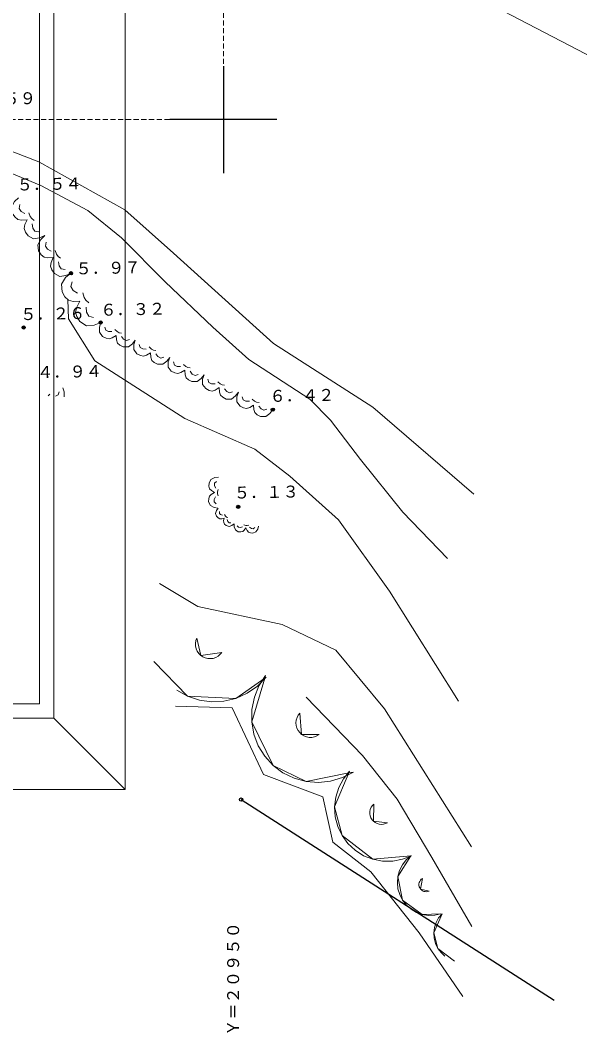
# Model space of a CAD drawing. Units: millimetres on the paper. Extents: x -947 to 759, y -3980 to 320.
# Drawn here: x 414.4 to 545.2, y -2952.6 to -2716.1 of the extents above; entities that cross this region are included whole.
import ezdxf
from ezdxf.enums import TextEntityAlignment as Align

# ---------------------------------------------------------------- set-up
doc = ezdxf.new("R2010")
doc.units = ezdxf.units.MM
doc.linetypes.add('DASHED1', pattern=[1.8, 1.2, -0.6])
for name, color, linetype, lineweight in [('0-0', 7, 'Continuous', 9), ('0-1', 7, 'Continuous', 9), ('0-6', 7, 'Continuous', 9), ('0-9', 7, 'Continuous', 9), ('9-5', 7, 'DASHED1', 9), ('F-A', 2, 'Continuous', 15)]:
    doc.layers.add(name, color=color, linetype=linetype, lineweight=lineweight)
for name, color, linetype in [('0-2', 4, 'Continuous'), ('0-5', 5, 'Continuous'), ('6-3', 5, 'Continuous'), ('6-5', 5, 'Continuous')]:
    doc.layers.add(name, color=color, linetype=linetype)
doc.styles.add('ＭＳ ゴシック', font='')
doc.styles.get('ＭＳ ゴシック').set_extended_font_data('MS Gothic')

msp = doc.modelspace()

# ---------------------------------------------------------------- linework, layer by layer
at = {"layer": '0-0'}
for points in [[(438.924, -2301.803), (-401.076, -2301.803), (-384.409, -2318.47), (422.257, -2318.47), (422.257, -2879.136), (438.924, -2895.803)], [(-384.409, -2879.136), (422.257, -2879.136), (438.924, -2895.803), (-401.076, -2895.803), (-401.076, -2301.803), (-384.409, -2318.47)]]:
    msp.add_lwpolyline(points, close=True, dxfattribs=at)
at = {"layer": '0-1', "color": 5}
msp.add_line((422.257, -2318.47), (422.257, -2879.136), dxfattribs=at)
at = {"layer": '0-1'}
msp.add_line((421.324, -2803.441), (420.946, -2803.823), dxfattribs=at)
at = {"layer": '0-1', "color": 5}
for points in [[(-401.076, -2301.803), (438.924, -2301.803), (438.924, -2895.803)], [(438.924, -2895.803), (-401.076, -2895.803), (-401.076, -2301.803)], [(422.257, -2879.136), (-384.409, -2879.136), (-384.409, -2318.47)]]:
    msp.add_lwpolyline(points, dxfattribs=at)
at = {"layer": '0-1'}
for points in [[(420.131, -2766.338), (418.95, -2766.899), (417.523, -2767.108), (416.256, -2766.419), (415.641, -2765.537), (415.326, -2764.708), (415.486, -2763.81), (415.999, -2762.666), (414.748, -2762.752), (413.85, -2762.592), (413.182, -2762.009), (412.567, -2761.127), (412.359, -2759.7), (413.048, -2758.433), (413.983, -2757.519)], [(415.491, -2761.186), (414.647, -2760.726), (414.155, -2760.021), (414.315, -2759.123)], [(417.672, -2762.81), (417.127, -2762.404), (416.758, -2761.875), (416.443, -2761.047)], [(418.741, -2765.472), (417.843, -2765.312), (417.352, -2764.606), (417.212, -2763.655)], [(426.279, -2775.157), (425.098, -2775.718), (423.671, -2775.926), (422.404, -2775.237), (421.789, -2774.355), (421.473, -2773.527), (421.634, -2772.629), (422.147, -2771.485), (420.896, -2771.571), (419.998, -2771.41), (419.33, -2770.828), (418.715, -2769.946), (418.506, -2768.519), (419.196, -2767.252), (420.131, -2766.338)], [(421.639, -2770.004), (420.794, -2769.545), (420.302, -2768.839), (420.463, -2767.941)], [(423.82, -2771.629), (423.275, -2771.223), (422.906, -2770.694), (422.59, -2769.865)], [(424.889, -2774.291), (423.991, -2774.13), (423.499, -2773.425), (423.36, -2772.474)], [(433.223, -2786.667), (431.696, -2787.273), (429.891, -2787.416), (428.36, -2786.447), (427.663, -2785.291), (427.336, -2784.227), (427.611, -2783.115), (428.349, -2781.724), (426.774, -2781.728), (425.662, -2781.453), (424.874, -2780.668), (424.176, -2779.512), (424.033, -2777.706), (425.002, -2776.176), (426.249, -2775.108)], [(427.835, -2779.827), (426.815, -2779.181), (426.257, -2778.256), (426.532, -2777.144)], [(430.433, -2782.043), (429.784, -2781.489), (429.365, -2780.796), (429.039, -2779.731)], [(431.553, -2785.467), (430.441, -2785.192), (429.883, -2784.267), (429.787, -2783.064)], [(441.31, -2790.763), (440.662, -2791.646), (439.692, -2792.365), (438.484, -2792.359), (437.682, -2791.952), (437.121, -2791.466), (436.883, -2790.741), (436.808, -2789.694), (435.919, -2790.252), (435.194, -2790.49), (434.47, -2790.325), (433.667, -2789.919), (432.948, -2788.949), (432.954, -2787.742), (433.281, -2786.697)], [(435.846, -2788.803), (435.041, -2788.799), (434.399, -2788.474), (434.161, -2787.748)], [(438.099, -2789.137), (437.536, -2789.053), (437.054, -2788.809), (436.493, -2788.323)], [(439.942, -2790.676), (439.216, -2790.913), (438.574, -2790.588), (438.094, -2789.942)], [(449.339, -2794.83), (448.691, -2795.712), (447.721, -2796.431), (446.513, -2796.425), (445.711, -2796.018), (445.15, -2795.533), (444.912, -2794.807), (444.837, -2793.76), (443.948, -2794.319), (443.223, -2794.557), (442.499, -2794.392), (441.696, -2793.985), (440.977, -2793.016), (440.983, -2791.808), (441.31, -2790.763)], [(443.875, -2792.869), (443.07, -2792.865), (442.428, -2792.54), (442.19, -2791.814)], [(446.128, -2793.203), (445.565, -2793.12), (445.083, -2792.876), (444.522, -2792.39)], [(447.971, -2794.742), (447.246, -2794.98), (446.603, -2794.655), (446.123, -2794.008)], [(457.368, -2798.896), (456.72, -2799.778), (455.75, -2800.498), (454.542, -2800.491), (453.74, -2800.085), (453.179, -2799.599), (452.941, -2798.873), (452.866, -2797.826), (451.978, -2798.385), (451.252, -2798.623), (450.528, -2798.458), (449.725, -2798.052), (449.006, -2797.082), (449.012, -2795.874), (449.339, -2794.83)], [(451.904, -2796.936), (451.099, -2796.932), (450.457, -2796.606), (450.219, -2795.881)], [(454.157, -2797.269), (453.594, -2797.186), (453.112, -2796.942), (452.551, -2796.456)], [(456, -2798.808), (455.274, -2799.046), (454.632, -2798.721), (454.152, -2798.075)], [(465.397, -2802.962), (464.749, -2803.845), (463.779, -2804.564), (462.572, -2804.558), (461.769, -2804.151), (461.208, -2803.665), (460.97, -2802.939), (460.895, -2801.893), (460.006, -2802.451), (459.281, -2802.69), (458.557, -2802.524), (457.754, -2802.118), (457.035, -2801.148), (457.041, -2799.941), (457.368, -2798.896)], [(459.933, -2801.002), (459.128, -2800.998), (458.486, -2800.673), (458.248, -2799.947)], [(462.186, -2801.336), (461.623, -2801.252), (461.141, -2801.008), (460.58, -2800.523)], [(423.526, -2802.898), (423.301, -2803.583), (422.695, -2803.89)], [(424.358, -2801.905), (424.666, -2802.892), (424.672, -2804.032)], [(464.029, -2802.875), (463.304, -2803.112), (462.661, -2802.787), (462.182, -2802.141)], [(473.426, -2807.029), (472.778, -2807.911), (471.808, -2808.63), (470.601, -2808.624), (469.798, -2808.218), (469.236, -2807.732), (468.999, -2807.006), (468.924, -2805.959), (468.035, -2806.518), (467.31, -2806.756), (466.586, -2806.591), (465.783, -2806.184), (465.064, -2805.214), (465.07, -2804.007), (465.397, -2802.962)], [(467.962, -2805.069), (467.157, -2805.064), (466.515, -2804.739), (466.277, -2804.013)], [(470.215, -2805.402), (469.652, -2805.319), (469.17, -2805.075), (468.609, -2804.589)], [(472.058, -2806.941), (471.333, -2807.179), (470.69, -2806.854), (470.21, -2806.207)], [(460.595, -2830.049), (459.728, -2829.886), (458.867, -2829.433), (458.45, -2828.554), (458.466, -2827.829), (458.623, -2827.252), (459.067, -2826.827), (459.801, -2826.407), (459.085, -2825.957), (458.659, -2825.513), (458.527, -2824.93), (458.542, -2824.205), (458.995, -2823.344), (459.874, -2822.928), (460.747, -2822.801)], [(460.112, -2825.398), (459.834, -2824.812), (459.846, -2824.232), (460.29, -2823.807)], [(460.655, -2827.15), (460.52, -2826.712), (460.529, -2826.277), (460.686, -2825.7)], [(460.181, -2829.025), (459.755, -2828.581), (459.767, -2828.001), (460.069, -2827.428)], [(464.416, -2833.731), (463.903, -2834.112), (463.239, -2834.347), (462.566, -2834.137), (462.188, -2833.773), (461.959, -2833.406), (461.951, -2832.96), (462.088, -2832.364), (461.497, -2832.523), (461.052, -2832.531), (460.676, -2832.315), (460.298, -2831.951), (460.063, -2831.287), (460.274, -2830.615), (460.635, -2830.089)], [(461.705, -2831.702), (461.256, -2831.562), (460.954, -2831.271), (460.946, -2830.825)], [(462.903, -2832.274), (462.604, -2832.131), (462.377, -2831.913), (462.147, -2831.546)], [(463.668, -2833.448), (463.222, -2833.456), (462.92, -2833.165), (462.763, -2832.722)], [(470.1, -2834.267), (469.921, -2834.943), (469.512, -2835.597), (468.793, -2835.876), (468.221, -2835.822), (467.773, -2835.665), (467.462, -2835.289), (467.173, -2834.684), (466.775, -2835.224), (466.399, -2835.535), (465.931, -2835.607), (465.358, -2835.553), (464.704, -2835.145), (464.425, -2834.425), (464.375, -2833.728)], [(466.393, -2834.379), (465.913, -2834.565), (465.455, -2834.522), (465.144, -2834.146)], [(467.81, -2834.051), (467.456, -2834.133), (467.112, -2834.101), (466.665, -2833.943)], [(469.266, -2834.534), (468.89, -2834.846), (468.432, -2834.802), (467.996, -2834.531)]]:
    msp.add_lwpolyline(points, dxfattribs=at)
at = {"layer": '0-2'}
for centre, radius in [((426.279, -2775.157), 0.375), ((426.279, -2775.157), 0.225), ((426.279, -2775.157), 0.075), ((433.223, -2786.667), 0.375), ((433.223, -2786.667), 0.225), ((433.223, -2786.667), 0.075), ((415.222, -2787.841), 0.375), ((415.222, -2787.841), 0.225), ((415.222, -2787.841), 0.075), ((473.426, -2807.029), 0.375), ((473.426, -2807.029), 0.225), ((473.426, -2807.029), 0.075), ((465.357, -2829.742), 0.375), ((465.357, -2829.742), 0.225), ((465.357, -2829.742), 0.075)]:
    msp.add_circle(centre, radius, dxfattribs=at)
at = {"layer": '0-5'}
for p, q in [((461.907, -2726.772), (461.907, -2751.772)), ((474.407, -2739.272), (449.407, -2739.272))]:
    msp.add_line(p, q, dxfattribs=at)
at = {"layer": '0-6'}
msp.add_line((500.713, -2849.454), (516.837, -2875.154), dxfattribs=at)
for points in [[(473.58, -2791.555), (496.837, -2806.455), (520.424, -2826.755)], [(477.456, -2822.605), (488.796, -2832.755), (500.713, -2849.454), (516.837, -2875.154)], [(446.982, -2847.654), (455.93, -2853.054), (475.642, -2857.204), (488.177, -2863.204), (499.518, -2876.904), (519.847, -2909.153)], [(446.982, -2847.654), (455.93, -2853.054), (475.642, -2857.204), (488.177, -2863.204), (499.518, -2876.904), (519.847, -2909.153)], [(455.683, -2860.454), (455.477, -2861.004), (455.394, -2861.654), (455.394, -2862.254), (455.518, -2862.904), (455.765, -2863.454), (456.137, -2864.004), (456.59, -2864.454), (457.085, -2864.804), (457.662, -2865.054), (458.281, -2865.204), (458.9, -2865.204), (459.518, -2865.154), (460.095, -2864.954), (460.673, -2864.604), (461.126, -2864.204), (461.539, -2863.754)], [(455.683, -2860.454), (455.477, -2861.004), (455.394, -2861.654), (455.394, -2862.254), (455.518, -2862.904), (455.765, -2863.454), (456.137, -2864.004), (456.59, -2864.454), (457.085, -2864.804), (457.662, -2865.054), (458.281, -2865.204), (458.9, -2865.204), (459.518, -2865.154), (460.095, -2864.954), (460.673, -2864.604), (461.126, -2864.204), (461.539, -2863.754)], [(451.023, -2872.554), (453.539, -2874.004), (456.302, -2874.904), (459.147, -2875.304), (462.033, -2875.154), (464.838, -2874.504), (467.477, -2873.304), (469.868, -2871.654), (471.889, -2869.554)], [(451.023, -2872.554), (453.539, -2874.004), (456.302, -2874.904), (459.147, -2875.304), (462.033, -2875.154), (464.838, -2874.504), (467.477, -2873.304), (469.868, -2871.654), (471.889, -2869.554)], [(471.765, -2869.154), (470.198, -2871.604), (469.126, -2874.254), (468.549, -2877.104), (468.508, -2880.004), (469.002, -2882.854), (470.033, -2885.554), (471.559, -2888.004), (473.497, -2890.154), (475.807, -2891.904), (478.404, -2893.154), (481.209, -2893.954), (484.095, -2894.154), (486.94, -2893.854), (489.703, -2893.004), (492.301, -2891.704)], [(471.765, -2869.154), (470.198, -2871.604), (469.126, -2874.254), (468.549, -2877.104), (468.508, -2880.004), (469.002, -2882.854), (470.033, -2885.554), (471.559, -2888.004), (473.497, -2890.154), (475.807, -2891.904), (478.404, -2893.154), (481.209, -2893.954), (484.095, -2894.154), (486.94, -2893.854), (489.703, -2893.004), (492.301, -2891.704)], [(481.209, -2874.254), (494.404, -2887.854), (502.487, -2898.054), (510.569, -2911.654), (519.93, -2927.803)], [(481.209, -2874.254), (494.404, -2887.854), (502.487, -2898.054), (510.569, -2911.654), (519.93, -2927.803)], [(517.868, -2944.153), (507.641, -2929.253), (496.384, -2915.054), (487.476, -2908.103), (485.126, -2897.504), (471.27, -2892.254), (463.972, -2876.704), (450.735, -2876.354)], [(517.868, -2944.153), (507.641, -2929.253), (496.384, -2915.054), (487.476, -2908.103), (485.126, -2897.504), (471.27, -2892.254), (463.972, -2876.704), (450.735, -2876.354)], [(479.765, -2877.954), (479.394, -2878.454), (479.105, -2879.004), (478.899, -2879.604), (478.858, -2880.204), (478.899, -2880.854), (479.064, -2881.454), (479.353, -2882.004), (479.724, -2882.504), (480.178, -2882.954), (480.714, -2883.254), (481.332, -2883.504), (481.951, -2883.604), (482.569, -2883.604), (483.188, -2883.454), (483.765, -2883.254), (484.301, -2882.904)], [(479.765, -2877.954), (479.394, -2878.454), (479.105, -2879.004), (478.899, -2879.604), (478.858, -2880.204), (478.899, -2880.854), (479.064, -2881.454), (479.353, -2882.004), (479.724, -2882.504), (480.178, -2882.954), (480.714, -2883.254), (481.332, -2883.504), (481.951, -2883.604), (482.569, -2883.604), (483.188, -2883.454), (483.765, -2883.254), (484.301, -2882.904)], [(491.394, -2891.504), (489.951, -2893.304), (488.837, -2895.354), (488.136, -2897.554), (487.848, -2899.854), (488.012, -2902.204), (488.631, -2904.454), (489.621, -2906.554), (490.982, -2908.404), (492.672, -2910.003), (494.652, -2911.253), (496.837, -2912.103), (499.105, -2912.554), (501.456, -2912.503), (503.724, -2912.103), (505.868, -2911.253)], [(491.394, -2891.504), (489.951, -2893.304), (488.837, -2895.354), (488.136, -2897.554), (487.848, -2899.854), (488.012, -2902.204), (488.631, -2904.454), (489.621, -2906.554), (490.982, -2908.404), (492.672, -2910.003), (494.652, -2911.253), (496.837, -2912.103), (499.105, -2912.554), (501.456, -2912.503), (503.724, -2912.103), (505.868, -2911.253)], [(497.043, -2899.204), (496.713, -2899.554), (496.425, -2899.954), (496.219, -2900.454), (496.136, -2900.904), (496.095, -2901.454), (496.177, -2901.954), (496.384, -2902.404), (496.631, -2902.854), (496.961, -2903.204), (497.373, -2903.504), (497.827, -2903.754), (498.28, -2903.904), (498.816, -2903.954), (499.311, -2903.904), (499.806, -2903.754), (500.26, -2903.554)], [(497.043, -2899.204), (496.713, -2899.554), (496.425, -2899.954), (496.219, -2900.454), (496.136, -2900.904), (496.095, -2901.454), (496.177, -2901.954), (496.384, -2902.404), (496.631, -2902.854), (496.961, -2903.204), (497.373, -2903.504), (497.827, -2903.754), (498.28, -2903.904), (498.816, -2903.954), (499.311, -2903.904), (499.806, -2903.754), (500.26, -2903.554)], [(505.662, -2911.253), (504.59, -2912.254), (503.724, -2913.403), (503.064, -2914.704), (502.693, -2916.104), (502.569, -2917.553), (502.693, -2919.003), (503.105, -2920.353), (503.765, -2921.653), (504.672, -2922.803), (505.786, -2923.753), (507.023, -2924.503), (508.383, -2925.003), (509.827, -2925.203), (511.27, -2925.153), (512.672, -2924.853)], [(505.662, -2911.253), (504.59, -2912.254), (503.724, -2913.403), (503.064, -2914.704), (502.693, -2916.104), (502.569, -2917.553), (502.693, -2919.003), (503.105, -2920.353), (503.765, -2921.653), (504.672, -2922.803), (505.786, -2923.753), (507.023, -2924.503), (508.383, -2925.003), (509.827, -2925.203), (511.27, -2925.153), (512.672, -2924.853)], [(508.425, -2916.553), (508.136, -2916.753), (507.93, -2917.003), (507.765, -2917.253), (507.682, -2917.553), (507.6, -2917.854), (507.6, -2918.153), (507.682, -2918.503), (507.806, -2918.753), (507.971, -2919.053), (508.177, -2919.253), (508.425, -2919.453), (508.713, -2919.603), (509.043, -2919.653), (509.332, -2919.703), (509.662, -2919.653), (509.95, -2919.553)], [(508.425, -2916.553), (508.136, -2916.753), (507.93, -2917.003), (507.765, -2917.253), (507.682, -2917.553), (507.6, -2917.854), (507.6, -2918.153), (507.682, -2918.503), (507.806, -2918.753), (507.971, -2919.053), (508.177, -2919.253), (508.425, -2919.453), (508.713, -2919.603), (509.043, -2919.653), (509.332, -2919.703), (509.662, -2919.653), (509.95, -2919.553)], [(513.002, -2924.803), (512.177, -2925.753), (511.6, -2926.853), (511.229, -2928.053), (511.064, -2929.303), (511.146, -2930.553), (511.476, -2931.753), (512.012, -2932.903), (512.755, -2933.903), (513.662, -2934.753)], [(513.002, -2924.803), (512.177, -2925.753), (511.6, -2926.853), (511.229, -2928.053), (511.064, -2929.303), (511.146, -2930.553), (511.476, -2931.753), (512.012, -2932.903), (512.755, -2933.903), (513.662, -2934.753)]]:
    msp.add_lwpolyline(points, dxfattribs=at)
at = {"layer": '0-6', "color": 5}
for points in [[(455.683, -2860.454), (456.59, -2864.454), (461.539, -2863.754)], [(455.683, -2860.454), (456.59, -2864.454), (461.539, -2863.754)], [(445.621, -2865.904), (453.539, -2874.004), (464.838, -2874.504), (471.6, -2869.754), (471.889, -2869.554)], [(445.621, -2865.904), (453.539, -2874.004), (464.838, -2874.504), (471.6, -2869.754), (471.889, -2869.554)], [(471.765, -2869.154), (471.6, -2869.754), (468.508, -2880.004), (473.497, -2890.154), (481.209, -2893.954), (491.229, -2891.904), (492.301, -2891.704)], [(471.765, -2869.154), (471.6, -2869.754), (468.508, -2880.004), (473.497, -2890.154), (481.209, -2893.954), (491.229, -2891.904), (492.301, -2891.704)], [(479.765, -2877.954), (480.178, -2882.954), (484.301, -2882.904)], [(479.765, -2877.954), (480.178, -2882.954), (484.301, -2882.904)], [(491.394, -2891.504), (491.229, -2891.904), (487.848, -2899.854), (489.621, -2906.554), (496.837, -2912.103), (505.662, -2911.253), (505.868, -2911.253)], [(491.394, -2891.504), (491.229, -2891.904), (487.848, -2899.854), (489.621, -2906.554), (496.837, -2912.103), (505.662, -2911.253), (505.868, -2911.253)], [(497.043, -2899.204), (496.961, -2903.204), (500.26, -2903.554)], [(497.043, -2899.204), (496.961, -2903.204), (500.26, -2903.554)], [(505.662, -2911.253), (502.693, -2916.104), (503.765, -2921.653), (508.383, -2925.003), (512.672, -2924.853)], [(505.662, -2911.253), (502.693, -2916.104), (503.765, -2921.653), (508.383, -2925.003), (512.672, -2924.853)], [(508.425, -2916.553), (507.971, -2919.053), (509.95, -2919.553)], [(508.425, -2916.553), (507.971, -2919.053), (509.95, -2919.553)], [(513.002, -2924.803), (511.064, -2929.303), (512.012, -2932.903), (515.888, -2935.903)], [(513.002, -2924.803), (511.064, -2929.303), (512.012, -2932.903), (515.888, -2935.903)]]:
    msp.add_lwpolyline(points, dxfattribs=at)
msp.add_lwpolyline([(450.735, -2876.354), (463.972, -2876.704), (471.27, -2892.254), (485.126, -2897.504), (487.476, -2908.103), (496.384, -2915.054), (507.641, -2929.253), (517.868, -2944.153), (507.641, -2929.253), (496.384, -2915.054), (487.476, -2908.103), (485.126, -2897.504), (471.27, -2892.254), (463.972, -2876.704)], close=True, dxfattribs=at)
at = {"layer": '0-9'}
msp.add_line((759.184, -2835.005), (436.449, -2666.393), dxfattribs=at)
for points in [[(473.58, -2791.555), (450.246, -2770.48), (438.845, -2760.375), (418.765, -2749.104), (400.757, -2742.238), (395.575, -2741.59)], [(394.764, -2744.66), (401.557, -2747.037), (413.36, -2752.217), (419.22, -2754.68), (430.174, -2760.539), (438.071, -2766.908), (448.267, -2777.17), (459.417, -2787.77), (467.814, -2795.341), (482.13, -2804.563), (486.947, -2809.52), (493.94, -2818.717), (503.807, -2830.978), (514.284, -2841.848)], [(477.456, -2822.605), (469.25, -2816.233), (452.901, -2809.081), (431.853, -2795.593), (425.722, -2785.784), (425.509, -2781.3)]]:
    msp.add_lwpolyline(points, dxfattribs=at)
at = {"layer": '6-3'}
msp.add_line((466.023, -2898.148), (539.218, -2945.047), dxfattribs=at)
at = {"layer": '6-5'}
msp.add_circle((466.023, -2898.148), 0.375, dxfattribs=at)
at = {"layer": '9-5'}
msp.add_lwpolyline([(211.907, -2489.272), (461.907, -2489.272), (461.907, -2739.272), (211.907, -2739.272)], dxfattribs=at)
at = {"layer": 'F-A', "color": 6, "lineweight": 20}
msp.add_lwpolyline([(-381.076, -2321.803), (418.924, -2321.803), (418.924, -2875.803), (-381.076, -2875.803)], close=True, dxfattribs=at)
at = {"layer": 'F-A', "color": 7, "lineweight": 9}
msp.add_lwpolyline([(-381.076, -2321.803), (418.924, -2321.803), (418.924, -2875.803), (-381.076, -2875.803)], close=True, dxfattribs=at)
msp.add_lwpolyline([(-381.076, -2321.803), (418.924, -2321.803), (418.924, -2875.803), (-381.076, -2875.803)], close=True, dxfattribs=at)
msp.add_lwpolyline([(-381.076, -2321.803), (418.924, -2321.803), (418.924, -2875.803), (-381.076, -2875.803)], close=True, dxfattribs=at)

# ---------------------------------------------------------------- texts
at = {"layer": '0-2', "style": 'ＭＳ ゴシック'}
for s, rotation, p in [('８．５９', 1.096, (402.952, -2736.751)), ('５．５４', 1.096, (413.633, -2756.686)), ('５．９７', 1.096, (427.396, -2776.283)), ('６．３２', 1.096, (433.159, -2785.946)), ('５．２６', 1.096, (414.468, -2786.972)), ('４．９４', 1.097, (418.391, -2800.526)), ('６．４２', 1.096, (472.704, -2806.076)), ('５．１３', 1.096, (464.372, -2828.666))]:
    msp.add_text(s, height=2.786, rotation=rotation, dxfattribs=at).set_placement(p, align=Align.BOTTOM_LEFT)
at = {"layer": '0-5', "color": 4, "style": 'ＭＳ ゴシック'}
msp.add_text('Ｙ＝２０９５０', height=2.786, rotation=90, dxfattribs=at).set_placement((466.396, -2953.382), align=Align.BOTTOM_LEFT)

doc.saveas('drawing.dxf')
